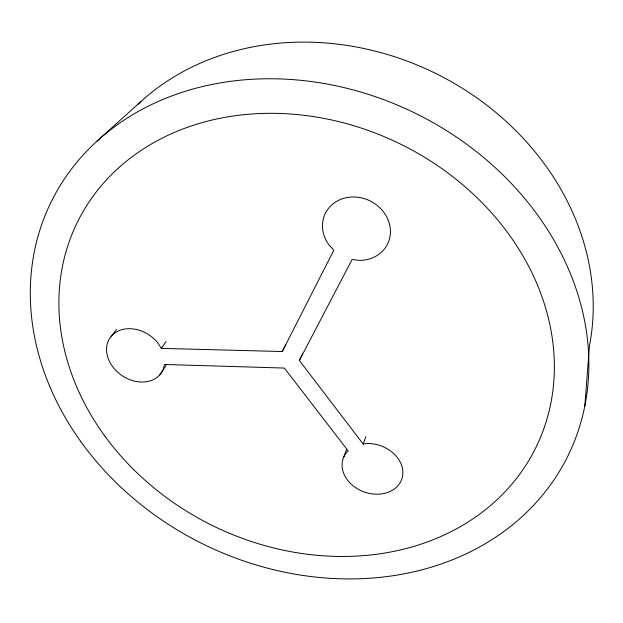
<?xml version="1.0" encoding="UTF-8"?>
<svg xmlns="http://www.w3.org/2000/svg" width="623" height="623" viewBox="0 0 623 623"><rect width="100%" height="100%" fill="white"/><g stroke="black" fill="none" stroke-linecap="round" stroke-linejoin="round"><path stroke-width="0.93" d="M584.826 406.032L589.413 346.053A265.694 228.719 26.1 0 0 444.76 78.093A265.694 228.719 26.1 0 0 137.847 104.368M285.684 344.908L282.281 351.536L161.318 348.382L157.845 342.899A31.08 24.414 34 0 0 113.222 334.255A31.08 24.414 34 0 0 121.275 375.069A31.08 24.414 34 0 0 163.133 369.719L164.48 364.478L284.353 368.068L348.234 450.982L347.136 451.877A31.057 24.523 19.5 0 0 362.734 491.399A31.057 24.523 19.5 0 0 402.801 474.267A31.057 24.523 19.5 0 0 366.612 443.553L363.217 444.082L365.787 436.77M343.647 457.329L346.552 449.479M363.217 444.082L299.351 360.476L302.591 353.763M282.281 351.536L333.858 250.166L328.897 244.831A34.678 30.94 26.3 0 1 341.825 198.947A34.678 30.94 26.3 0 1 389.235 223.174A34.678 30.94 26.3 0 1 359.346 260.391L352.104 259.487L299.351 360.476M159.652 375.038L166.403 364.899M161.318 348.382L166.045 341.521M111.315 336.194L116.493 329.489M97.017 141.133L140.736 101.681M105.194 436.559A255.438 212.653 26.1 0 0 532.237 454.556A255.438 212.653 26.1 0 0 282.445 113.557A255.438 212.653 26.1 0 0 105.194 436.559M80.601 441.302A287.904 240.12 26.1 0 0 562.561 466.059A287.904 240.12 26.1 0 0 285.591 79.168A287.904 240.12 26.1 0 0 80.601 441.302"/></g></svg>
